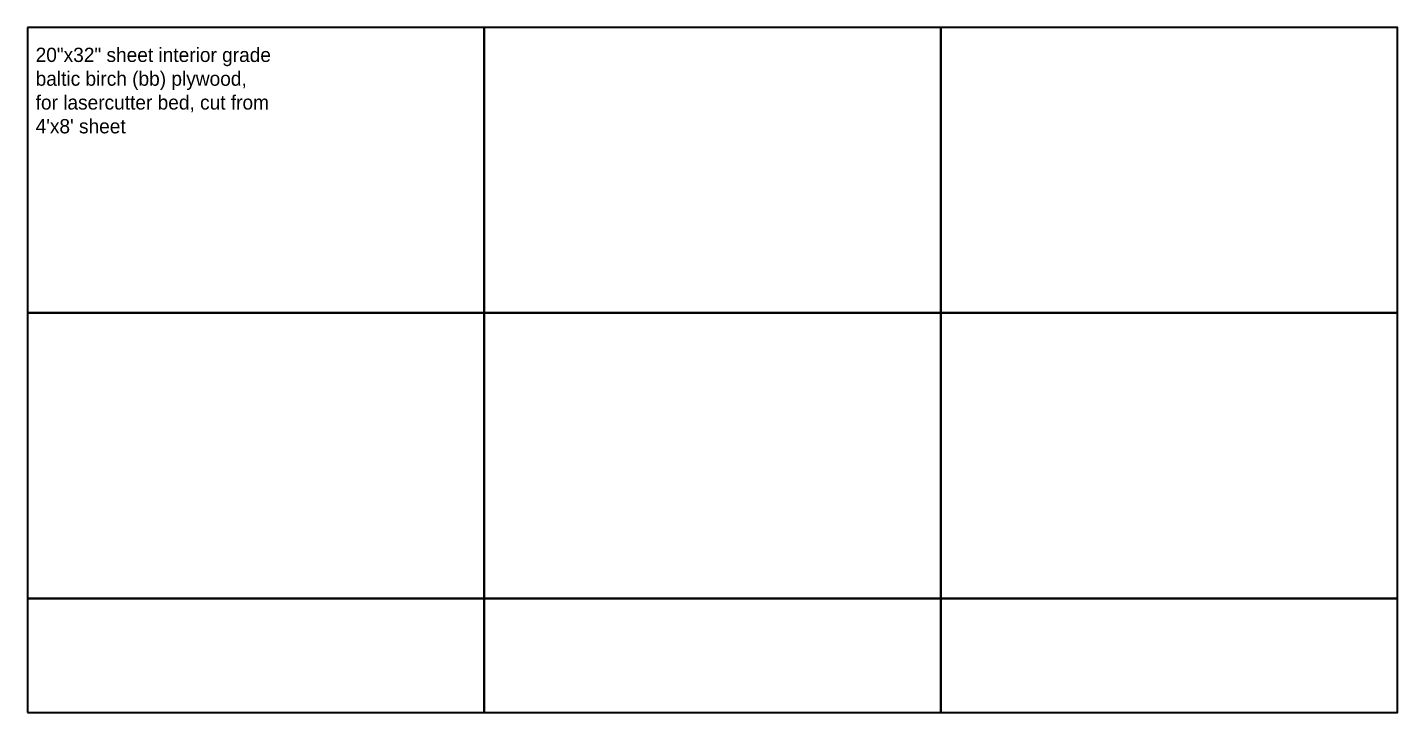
# Model space of a CAD drawing. Header units: inches. Extents: x -747 to 419, y -1089 to -681.
# Drawn here: x -659.8 to -563.8, y -729.2 to -681.2 of the extents above; entities that cross this region are included whole.
import ezdxf

# ---------------------------------------------------------------- set-up
doc = ezdxf.new("R2010")
doc.units = ezdxf.units.IN
doc.header["$MEASUREMENT"] = 0
doc.layers.add('T_ANNO', color=6, linetype='Continuous')

msp = doc.modelspace()

# ---------------------------------------------------------------- linework, layer by layer
at = {"layer": 'T_ANNO'}
for points in [[(-659.778, -681.186), (-659.778, -701.186), (-627.778, -701.186), (-627.778, -681.186)], [(-627.778, -681.186), (-627.778, -701.186), (-595.778, -701.186), (-595.778, -681.186)], [(-595.778, -681.186), (-595.778, -701.186), (-563.778, -701.186), (-563.778, -681.186)], [(-659.778, -701.186), (-659.778, -721.186), (-627.778, -721.186), (-627.778, -701.186)], [(-627.778, -701.186), (-627.778, -721.186), (-595.778, -721.186), (-595.778, -701.186)], [(-595.778, -701.186), (-595.778, -721.186), (-563.778, -721.186), (-563.778, -701.186)], [(-659.778, -729.186), (-627.778, -729.186), (-627.778, -721.186), (-659.778, -721.186)], [(-627.778, -729.186), (-595.778, -729.186), (-595.778, -721.186), (-627.778, -721.186)], [(-595.778, -729.186), (-563.778, -729.186), (-563.778, -721.186), (-595.778, -721.186)]]:
    msp.add_lwpolyline(points, close=True, dxfattribs=at)

# ---------------------------------------------------------------- texts
at = {"layer": 'T_ANNO', "insert": (-659.201, -682.607), "char_height": 1.5, "attachment_point": 1}
msp.add_mtext_dynamic_manual_height_columns('\\A1;{\\H0.66667x;20"x32" sheet interior grade \\Pbaltic birch (bb) plywood,\\Pfor lasercutter bed, cut from\\P4\'x8\' sheet} ', width=97.93391, gutter_width=50, heights=[0], dxfattribs=at)

doc.saveas('drawing.dxf')
